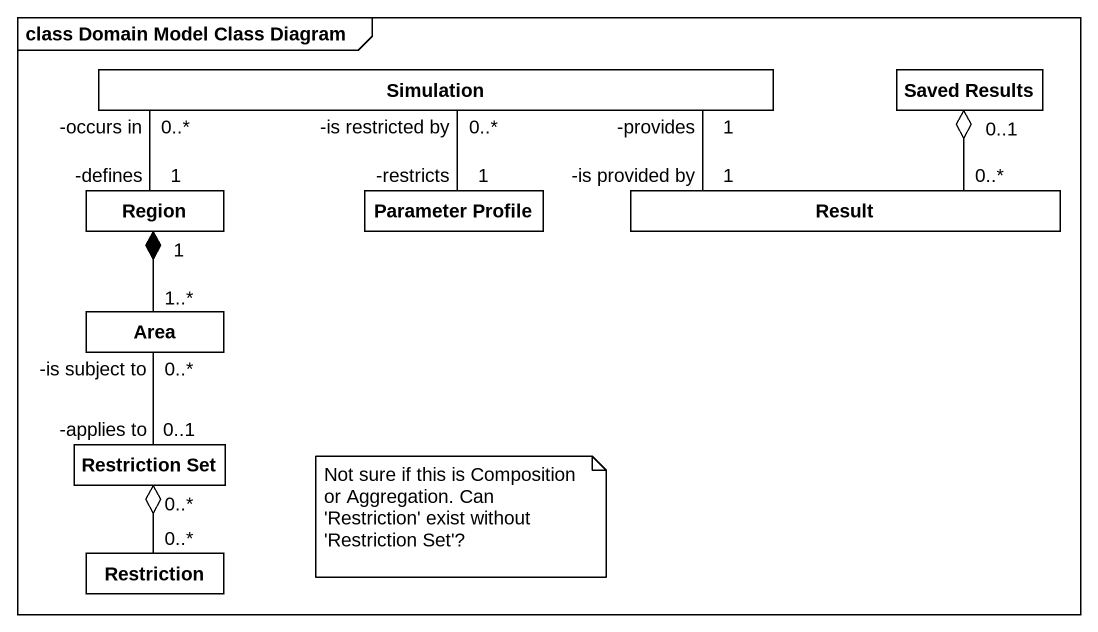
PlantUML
@startuml
mainframe class Domain Model Class Diagram
hide circle
hide empty members
class Simulation
class "Saved Results" as Saved_Results
class Region
class "Parameter Profile" as Parameter_Profile
class Result
class Area
class "Restriction Set" as Restriction_Set
class Restriction
Saved_Results "0..1" o-- "0..*" Result
Region "1\n-defines" -right- "-occurs in\n0..*" Simulation
Region "1" *-- "1..*" Area
Parameter_Profile "-restricts\n1" -up- "-is restricted by\n0..*" Simulation
Result "1\n-is provided by" -left- "-provides\n1" Simulation
Restriction_Set "-applies to\n0..1" -up- "0..*\n-is subject to" Area
Restriction_Set "0..*" o-- "0..*" Restriction
note as N1
  Not sure if this is Composition or Aggregation. Can 'Restriction' exist without 'Restriction Set'?
end note
@enduml
